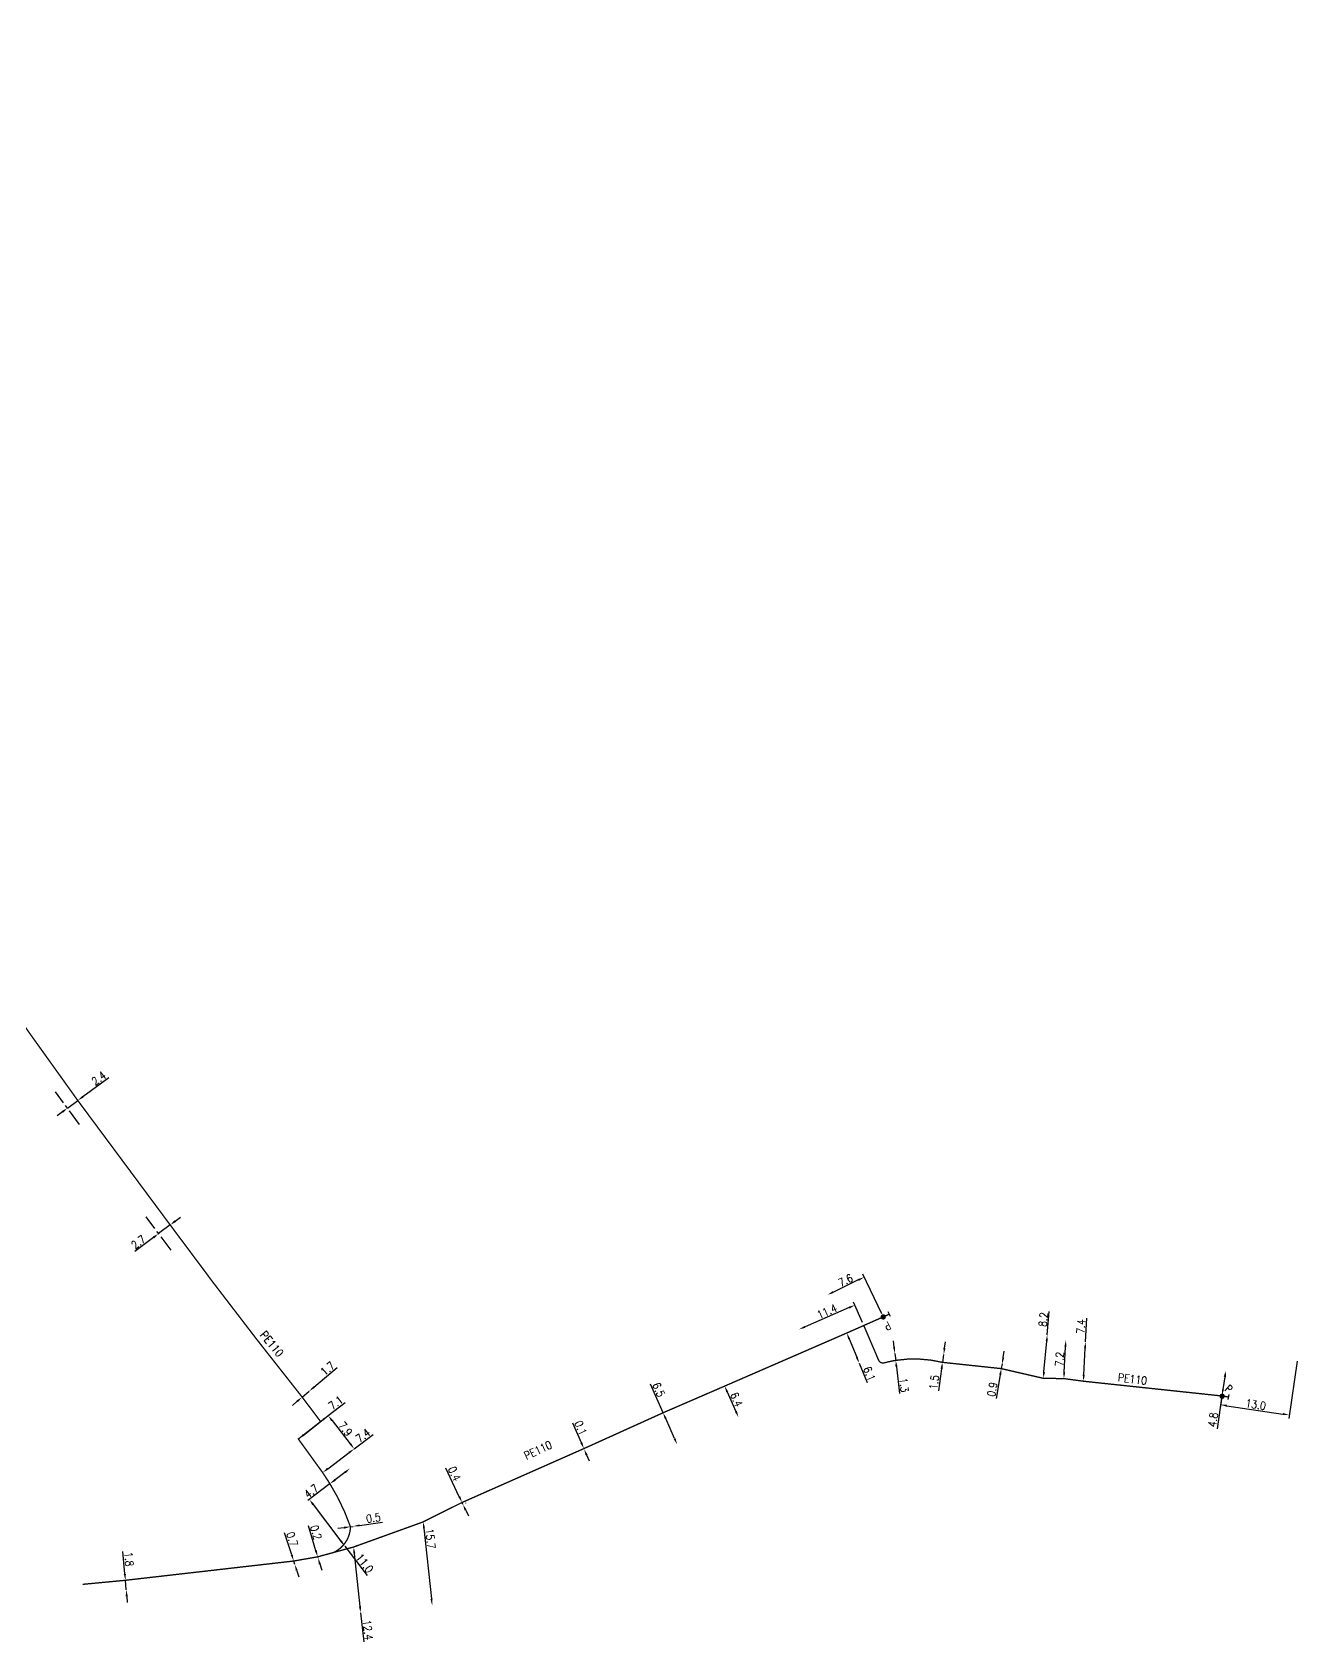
# Model space of a CAD drawing. Header units: millimetres. Extents: x 183000 to 183920, y 151989 to 153001.
# Drawn here: x 183638.7 to 183875.8, y 151989.2 to 152290.9 of the extents above; entities that cross this region are included whole.
import ezdxf
from ezdxf.enums import TextEntityAlignment as Align

# ---------------------------------------------------------------- set-up
doc = ezdxf.new("R2010")
doc.units = ezdxf.units.MM
doc.header["$MEASUREMENT"] = 0
doc.header["$PDMODE"] = 34
doc.linetypes.add('CENTER', pattern=[50.8, 31.75, -6.35, 6.35, -6.35])
doc.linetypes.add('L_100_PE', pattern=[14, 10, -1.5, 1, -1.5])
doc.layers.get('0').update_dxf_attribs({"linetype": 'CONTINUOUS'})
doc.layers.get('DEFPOINTS').update_dxf_attribs({"linetype": 'CONTINUOUS'})
for name, color, linetype in [('L_140', 3, 'CONTINUOUS'), ('L_300', 7, 'CONTINUOUS'), ('L_340', 7, 'CONTINUOUS')]:
    doc.layers.add(name, color=color, linetype=linetype)
doc.styles.add('G_ROMANS', font='ROMANS.SHX', dxfattribs={"width": 0.75})
doc.styles.get("Standard").update_dxf_attribs({"font": 'romans.shx', "width": 0.85})
doc.dimstyles.get("Standard").update_dxf_attribs({"dimtxt": 1.5, "dimasz": 1.2, "dimexe": 0.625, "dimexo": 0.625, "dimgap": 0.25, "dimtad": 1, "dimdec": 1, "dimzin": 0, "dimdsep": 46, "dimtxsty": 'Standard', "dimcen": -0.5, "dimadec": 0, "dimazin": 0, "dimtfac": 1, "dimtdec": 1, "dimtmove": 0, "dimatfit": 3, "dimfxl": 1, "dimtolj": 1, "dimtzin": 0, "dimarcsym": 0})

# ---------------------------------------------------------------- blocks, each defined once
blk = doc.blocks.new('L_300_12')
at = {"color": 0, "linetype": 'Continuous', "const_width": 0.497, "flags": 128}
blk.add_lwpolyline([(-0.25, 0, 1), (0.25, 0, 1)], format="xyb", close=True, dxfattribs=at)
at = {"color": 0, "linetype": 'Continuous', "style": 'G_ROMANS', "width": 0.75}
blk.add_text('P', height=1.5, dxfattribs=at).set_placement((0, 1.85), align=Align.MIDDLE)
at = {"color": 0, "linetype": 'Continuous', "style": 'G_ROMANS', "width": 0.75, "flags": 3}
for tag, p in [('DEF_LEG', (0, -5)), ('DEF_COUP', (0, -7.5)), ('DEF_TYPE', (0, -10))]:
    blk.add_attdef(tag, text='', height=1.2, dxfattribs=at).set_placement(p, align=Align.MIDDLE)
blk = doc.blocks.new('L_340_07')
at = {"color": 0, "linetype": 'Continuous', "const_width": 0.25, "flags": 128}
blk.add_lwpolyline([(0, 0), (1.25, 0)], dxfattribs=at)
at = {"color": 0, "linetype": 'Continuous', "flags": 128}
blk.add_lwpolyline([(1.25, -0.5), (1.25, 0.5)], dxfattribs=at)
at = {"color": 0, "linetype": 'Continuous', "width": 0.75, "flags": 3}
for tag, p in [('DEF_LEG', (0.72, -3.47)), ('DEF_COUP', (0.72, -5.97)), ('DEF_TYPE', (0.72, -8.47))]:
    blk.add_attdef(tag, text='', height=1.2, dxfattribs=at).set_placement(p, align=Align.MIDDLE)
blk = doc.blocks.new('*D54')
at = {"layer": 'DEFPOINTS', "color": 0, "linetype": 'Continuous'}
for p in [(183875.77, 152042.43), (183861.57, 152035.35), (183874.18, 152031.73)]:
    blk.add_point(p, dxfattribs=at)
at = {"layer": 'L_300', "color": 0, "linetype": 'Continuous', "lineweight": -2}
for p, q in [((183875.68, 152041.81), (183874.08, 152031.11)), ((183861.48, 152034.73), (183861.23, 152033.03)), ((183862.5, 152033.47), (183872.99, 152031.91))]:
    blk.add_line(p, q, dxfattribs=at)
at = {"layer": 'L_300', "color": 0, "linetype": 'Continuous'}
for points in [[(183862.53, 152033.67), (183862.47, 152033.28), (183861.32, 152033.65)], [(183873.02, 152032.11), (183872.96, 152031.71), (183874.18, 152031.73)]]:
    blk.add_solid(points, dxfattribs=at)
at = {"layer": 'L_300', "color": 0, "linetype": 'Continuous', "insert": (183867.89, 152033.68), "char_height": 1.5, "attachment_point": 5, "rotation": 351.514}
blk.add_mtext('\\A1;13.0', dxfattribs=at)
blk = doc.blocks.new('*D55')
at = {"layer": 'DEFPOINTS', "color": 0, "linetype": 'Continuous'}
for p in [(183862.28, 152040.1), (183862.28, 152040.1), (183861.57, 152035.35)]:
    blk.add_point(p, dxfattribs=at)
at = {"layer": 'L_300', "color": 0, "linetype": 'Continuous', "lineweight": -2}
for p, q in [((183862.1, 152038.91), (183861.75, 152036.54)), ((183861.57, 152035.35), (183860.64, 152029.12))]:
    blk.add_line(p, q, dxfattribs=at)
at = {"layer": 'L_300', "color": 0, "linetype": 'Continuous'}
for points in [[(183861.9, 152038.94), (183862.3, 152038.88), (183862.28, 152040.1)], [(183861.55, 152036.57), (183861.95, 152036.51), (183861.57, 152035.35)]]:
    blk.add_solid(points, dxfattribs=at)
at = {"layer": 'L_300', "color": 0, "linetype": 'Continuous', "insert": (183859.89, 152030.84), "char_height": 1.5, "attachment_point": 5, "rotation": 81.514}
blk.add_mtext('\\A1;4.8', dxfattribs=at)
blk = doc.blocks.new('*D56')
at = {"layer": 'DEFPOINTS', "color": 0, "linetype": 'Continuous'}
for p in [(183835.99, 152045.46), (183835.99, 152045.46), (183835.61, 152038.07)]:
    blk.add_point(p, dxfattribs=at)
at = {"layer": 'L_140', "color": 0, "linetype": 'Continuous', "lineweight": -2}
for p, q in [((183835.99, 152045.46), (183836.22, 152049.88)), ((183835.67, 152039.26), (183835.93, 152044.26))]:
    blk.add_line(p, q, dxfattribs=at)
at = {"layer": 'L_140', "color": 0, "linetype": 'Continuous'}
for points in [[(183835.73, 152044.27), (183836.13, 152044.25), (183835.99, 152045.46)], [(183835.47, 152039.27), (183835.87, 152039.25), (183835.61, 152038.07)]]:
    blk.add_solid(points, dxfattribs=at)
at = {"layer": 'L_140', "color": 0, "linetype": 'Continuous', "insert": (183835.14, 152048.32), "char_height": 1.5, "attachment_point": 5, "rotation": 87.0673}
blk.add_mtext('\\A1;7.4', dxfattribs=at)
blk = doc.blocks.new('*D58')
at = {"layer": 'DEFPOINTS', "color": 0, "linetype": 'Continuous'}
for p in [(183828.83, 152046.78), (183828.83, 152046.78), (183828.11, 152038.61)]:
    blk.add_point(p, dxfattribs=at)
at = {"layer": 'L_140', "color": 0, "linetype": 'Continuous', "lineweight": -2}
for p, q in [((183828.83, 152046.78), (183829.22, 152051.13)), ((183828.21, 152039.8), (183828.73, 152045.58))]:
    blk.add_line(p, q, dxfattribs=at)
at = {"layer": 'L_140', "color": 0, "linetype": 'Continuous'}
for points in [[(183828.53, 152045.6), (183828.93, 152045.56), (183828.83, 152046.78)], [(183828.02, 152039.82), (183828.41, 152039.79), (183828.11, 152038.61)]]:
    blk.add_solid(points, dxfattribs=at)
at = {"layer": 'L_140', "color": 0, "linetype": 'Continuous', "insert": (183828.08, 152049.64), "char_height": 1.5, "attachment_point": 5, "rotation": 84.9393}
blk.add_mtext('\\A1;8.2', dxfattribs=at)
blk = doc.blocks.new('*D59')
at = {"layer": 'DEFPOINTS', "color": 0, "linetype": 'Continuous'}
for p in [(183820.23, 152040.43), (183820.38, 152041.32), (183820.38, 152041.32)]:
    blk.add_point(p, dxfattribs=at)
at = {"layer": 'L_140', "color": 0, "linetype": 'Continuous', "lineweight": -2}
for p, q in [((183820.59, 152042.5), (183820.79, 152043.68)), ((183820.02, 152039.25), (183819.25, 152034.83)), ((183820.38, 152041.32), (183820.23, 152040.43)), ((183821, 152041.21), (183821, 152041.21))]:
    blk.add_line(p, q, dxfattribs=at)
at = {"layer": 'L_140', "color": 0, "linetype": 'Continuous'}
for points in [[(183820.39, 152042.53), (183820.78, 152042.46), (183820.38, 152041.32)], [(183819.82, 152039.28), (183820.22, 152039.21), (183820.23, 152040.43)]]:
    blk.add_solid(points, dxfattribs=at)
at = {"layer": 'L_140', "color": 0, "linetype": 'Continuous', "insert": (183818.53, 152036.54), "char_height": 1.5, "attachment_point": 5, "rotation": 80.1246}
blk.add_mtext('\\A1;0.9', dxfattribs=at)
blk = doc.blocks.new('*D60')
at = {"layer": 'DEFPOINTS', "color": 0, "linetype": 'Continuous'}
for p in [(183809.42, 152043.07), (183809.42, 152043.07), (183809.2, 152041.59)]:
    blk.add_point(p, dxfattribs=at)
at = {"layer": 'L_140', "color": 0, "linetype": 'Continuous', "lineweight": -2}
for p, q in [((183809.59, 152044.26), (183809.76, 152045.45)), ((183809.42, 152043.07), (183809.2, 152041.59)), ((183809.03, 152040.4), (183808.43, 152036.26))]:
    blk.add_line(p, q, dxfattribs=at)
at = {"layer": 'L_140', "color": 0, "linetype": 'Continuous'}
for points in [[(183809.39, 152044.29), (183809.79, 152044.23), (183809.42, 152043.07)], [(183808.83, 152040.43), (183809.23, 152040.37), (183809.2, 152041.59)]]:
    blk.add_solid(points, dxfattribs=at)
at = {"layer": 'L_140', "color": 0, "linetype": 'Continuous', "insert": (183807.65, 152037.88), "char_height": 1.5, "attachment_point": 5, "rotation": 81.766}
blk.add_mtext('\\A1;1.5', dxfattribs=at)
blk = doc.blocks.new('*D61')
at = {"layer": 'DEFPOINTS', "color": 0, "linetype": 'Continuous'}
for p in [(183800.28, 152043.27), (183800.28, 152043.27), (183800.44, 152041.98)]:
    blk.add_point(p, dxfattribs=at)
at = {"layer": 'L_140', "color": 0, "linetype": 'Continuous', "lineweight": -2}
for p, q in [((183800.14, 152044.46), (183800, 152045.66)), ((183800.28, 152043.27), (183800.44, 152041.98)), ((183800.58, 152040.79), (183801.17, 152035.76))]:
    blk.add_line(p, q, dxfattribs=at)
at = {"layer": 'L_140', "color": 0, "linetype": 'Continuous'}
for points in [[(183800.34, 152044.49), (183799.95, 152044.44), (183800.28, 152043.27)], [(183800.78, 152040.81), (183800.38, 152040.77), (183800.44, 152041.98)]]:
    blk.add_solid(points, dxfattribs=at)
at = {"layer": 'L_140', "color": 0, "linetype": 'Continuous', "insert": (183801.99, 152037.36), "char_height": 1.5, "attachment_point": 5, "rotation": 276.7229}
blk.add_mtext('\\A1;1.3', dxfattribs=at)
blk = doc.blocks.new('*D62')
at = {"layer": 'DEFPOINTS', "color": 0, "linetype": 'Continuous'}
for p in [(183791.27, 152047.1), (183793.61, 152041.46), (183793.61, 152041.46)]:
    blk.add_point(p, dxfattribs=at)
at = {"layer": 'L_140', "color": 0, "linetype": 'Continuous', "lineweight": -2}
for p, q in [((183791.73, 152045.99), (183793.15, 152042.57)), ((183793.61, 152041.46), (183795.12, 152037.82))]:
    blk.add_line(p, q, dxfattribs=at)
at = {"layer": 'L_140', "color": 0, "linetype": 'Continuous'}
for points in [[(183791.92, 152046.07), (183791.55, 152045.91), (183791.27, 152047.1)], [(183793.33, 152042.65), (183792.96, 152042.49), (183793.61, 152041.46)]]:
    blk.add_solid(points, dxfattribs=at)
at = {"layer": 'L_140', "color": 0, "linetype": 'Continuous', "insert": (183795.52, 152039.47), "char_height": 1.5, "attachment_point": 5, "rotation": 292.5026}
blk.add_mtext('\\A1;6.1', dxfattribs=at)
blk = doc.blocks.new('*D63')
at = {"layer": 'DEFPOINTS', "color": 0, "linetype": 'Continuous'}
for p in [(183782.35, 152047.79), (183782.35, 152047.79), (183794.46, 152048.52)]:
    blk.add_point(p, dxfattribs=at)
at = {"layer": 'L_140', "color": 0, "linetype": 'Continuous', "lineweight": -2}
for p, q in [((183791.7, 152051.86), (183783.45, 152048.27)), ((183794.21, 152049.1), (183792.55, 152052.91))]:
    blk.add_line(p, q, dxfattribs=at)
at = {"layer": 'L_140', "color": 0, "linetype": 'Continuous'}
for points in [[(183791.62, 152052.04), (183791.78, 152051.67), (183792.8, 152052.33)], [(183783.37, 152048.45), (183783.53, 152048.08), (183782.35, 152047.79)]]:
    blk.add_solid(points, dxfattribs=at)
at = {"layer": 'L_140', "color": 0, "linetype": 'Continuous', "insert": (183787.57, 152051.15), "char_height": 1.5, "attachment_point": 5, "rotation": 23.512}
blk.add_mtext('\\A1;11.4', dxfattribs=at)
blk = doc.blocks.new('*D64')
at = {"layer": 'DEFPOINTS', "color": 0, "linetype": 'Continuous'}
for p in [(183787.69, 152054.27), (183787.69, 152054.27), (183798.1, 152050.12)]:
    blk.add_point(p, dxfattribs=at)
at = {"layer": 'L_300', "color": 0, "linetype": 'Continuous', "lineweight": -2}
for p, q in [((183793.44, 152057.04), (183788.77, 152054.79)), ((183797.83, 152050.69), (183794.26, 152058.12))]:
    blk.add_line(p, q, dxfattribs=at)
at = {"layer": 'L_300', "color": 0, "linetype": 'Continuous'}
for points in [[(183793.36, 152057.22), (183793.53, 152056.86), (183794.53, 152057.56)], [(183788.68, 152054.97), (183788.85, 152054.61), (183787.69, 152054.27)]]:
    blk.add_solid(points, dxfattribs=at)
at = {"layer": 'L_300', "color": 0, "linetype": 'Continuous', "insert": (183791.04, 152056.99), "char_height": 1.5, "attachment_point": 5, "rotation": 25.6635}
blk.add_mtext('\\A1;7.6', dxfattribs=at)
blk = doc.blocks.new('*D65')
at = {"layer": 'DEFPOINTS', "color": 0, "linetype": 'Continuous'}
for p in [(183768.39, 152037.15), (183770.99, 152031.31), (183770.99, 152031.31)]:
    blk.add_point(p, dxfattribs=at)
at = {"layer": 'L_140', "color": 0, "linetype": 'Continuous', "lineweight": -2}
blk.add_line((183768.88, 152036.06), (183770.51, 152032.4), dxfattribs=at)
at = {"layer": 'L_140', "color": 0, "linetype": 'Continuous'}
for points in [[(183769.06, 152036.14), (183768.7, 152035.98), (183768.39, 152037.15)], [(183770.69, 152032.48), (183770.32, 152032.32), (183770.99, 152031.31)]]:
    blk.add_solid(points, dxfattribs=at)
at = {"layer": 'L_140', "color": 0, "linetype": 'Continuous', "insert": (183770.61, 152034.64), "char_height": 1.5, "attachment_point": 5, "rotation": 294.0129}
blk.add_mtext('\\A1;6.4', dxfattribs=at)
blk = doc.blocks.new('*D66')
at = {"layer": 'DEFPOINTS', "color": 0, "linetype": 'Continuous'}
for p in [(183756.87, 152032.16), (183759.5, 152026.22), (183759.5, 152026.22)]:
    blk.add_point(p, dxfattribs=at)
at = {"layer": 'L_140', "color": 0, "linetype": 'Continuous', "lineweight": -2}
for p, q in [((183756.87, 152032.16), (183754.51, 152037.5)), ((183759.01, 152027.31), (183757.35, 152031.06))]:
    blk.add_line(p, q, dxfattribs=at)
at = {"layer": 'L_140', "color": 0, "linetype": 'Continuous'}
for points in [[(183757.53, 152031.14), (183757.17, 152030.98), (183756.87, 152032.16)], [(183759.19, 152027.39), (183758.83, 152027.23), (183759.5, 152026.22)]]:
    blk.add_solid(points, dxfattribs=at)
at = {"layer": 'L_140', "color": 0, "linetype": 'Continuous', "insert": (183756.05, 152036.48), "char_height": 1.5, "attachment_point": 5, "rotation": 293.8604}
blk.add_mtext('\\A1;6.5', dxfattribs=at)
blk = doc.blocks.new('*D67')
at = {"layer": 'DEFPOINTS', "color": 0, "linetype": 'Continuous'}
for p in [(183742.02, 152025.44), (183742.06, 152025.35), (183742.06, 152025.35)]:
    blk.add_point(p, dxfattribs=at)
at = {"layer": 'L_140', "color": 0, "linetype": 'Continuous', "lineweight": -2}
for p, q in [((183741.55, 152026.55), (183739.97, 152030.23)), ((183742.06, 152025.35), (183742.02, 152025.44)), ((183742.53, 152024.25), (183743, 152023.14))]:
    blk.add_line(p, q, dxfattribs=at)
at = {"layer": 'L_140', "color": 0, "linetype": 'Continuous'}
for points in [[(183741.73, 152026.62), (183741.36, 152026.47), (183742.02, 152025.44)], [(183742.71, 152024.33), (183742.35, 152024.17), (183742.06, 152025.35)]]:
    blk.add_solid(points, dxfattribs=at)
at = {"layer": 'L_140', "color": 0, "linetype": 'Continuous', "insert": (183741.44, 152029.33), "char_height": 1.5, "attachment_point": 5, "rotation": 293.1721}
blk.add_mtext('\\A1;0.1', dxfattribs=at)
blk = doc.blocks.new('*D68')
at = {"layer": 'DEFPOINTS', "color": 0, "linetype": 'Continuous'}
for p in [(183719.17, 152015.33), (183719.34, 152014.97), (183719.37, 152014.98)]:
    blk.add_point(p, dxfattribs=at)
at = {"layer": 'L_140', "color": 0, "linetype": 'Continuous', "lineweight": -2}
for p, q in [((183718.69, 152016.43), (183716.19, 152021.77)), ((183719.37, 152014.98), (183719.2, 152015.35)), ((183719.73, 152015.6), (183719.76, 152015.61)), ((183719.9, 152015.23), (183719.93, 152015.25)), ((183719.88, 152013.9), (183720.38, 152012.81))]:
    blk.add_line(p, q, dxfattribs=at)
at = {"layer": 'L_140', "color": 0, "linetype": 'Continuous'}
for points in [[(183718.87, 152016.52), (183718.51, 152016.35), (183719.2, 152015.35)], [(183720.06, 152013.98), (183719.69, 152013.81), (183719.37, 152014.98)]]:
    blk.add_solid(points, dxfattribs=at)
at = {"layer": 'L_140', "color": 0, "linetype": 'Continuous', "insert": (183717.78, 152020.73), "char_height": 1.5, "attachment_point": 5, "rotation": 295.075}
blk.add_mtext('\\A1;0.4', dxfattribs=at)
blk = doc.blocks.new('*D69')
at = {"layer": 'DEFPOINTS', "color": 0, "linetype": 'Continuous'}
for p in [(183711.93, 152011.71), (183713.6, 151996.1), (183713.6, 151996.1)]:
    blk.add_point(p, dxfattribs=at)
at = {"layer": 'L_140', "color": 0, "linetype": 'Continuous', "lineweight": -2}
blk.add_line((183712.06, 152010.51), (183713.47, 151997.29), dxfattribs=at)
at = {"layer": 'L_140', "color": 0, "linetype": 'Continuous'}
for points in [[(183712.26, 152010.54), (183711.86, 152010.49), (183711.93, 152011.71)], [(183713.67, 151997.31), (183713.27, 151997.27), (183713.6, 151996.1)]]:
    blk.add_solid(points, dxfattribs=at)
at = {"layer": 'L_140', "color": 0, "linetype": 'Continuous', "insert": (183713.27, 152008.56), "char_height": 1.5, "attachment_point": 5, "rotation": 276.0972}
blk.add_mtext('\\A1;15.7', dxfattribs=at)
blk = doc.blocks.new('*D70')
at = {"layer": 'DEFPOINTS', "color": 0, "linetype": 'Continuous'}
for p in [(183698.89, 152007), (183700.2, 151994.67), (183700.2, 151994.67)]:
    blk.add_point(p, dxfattribs=at)
at = {"layer": 'L_140', "color": 0, "linetype": 'Continuous', "lineweight": -2}
for p, q in [((183699.01, 152005.8), (183700.08, 151995.86)), ((183699.51, 152007.06), (183699.51, 152007.06)), ((183700.2, 151994.67), (183700.78, 151989.23)), ((183700.83, 151994.73), (183700.83, 151994.73))]:
    blk.add_line(p, q, dxfattribs=at)
at = {"layer": 'L_140', "color": 0, "linetype": 'Continuous'}
for points in [[(183699.21, 152005.82), (183698.82, 152005.78), (183698.89, 152007)], [(183700.28, 151995.88), (183699.88, 151995.84), (183700.2, 151994.67)]]:
    blk.add_solid(points, dxfattribs=at)
at = {"layer": 'L_140', "color": 0, "linetype": 'Continuous', "insert": (183701.55, 151991.46), "char_height": 1.5, "attachment_point": 5, "rotation": 276.0971}
blk.add_mtext('\\A1;12.4', dxfattribs=at)
blk = doc.blocks.new('*D71')
at = {"layer": 'DEFPOINTS', "color": 0, "linetype": 'Continuous'}
for p in [(183692.16, 152005.16), (183692.22, 152004.97), (183692.22, 152004.97)]:
    blk.add_point(p, dxfattribs=at)
at = {"layer": 'L_140', "color": 0, "linetype": 'Continuous', "lineweight": -2}
for p, q in [((183691.81, 152006.31), (183690.41, 152010.96)), ((183692.22, 152004.97), (183692.16, 152005.16)), ((183692.56, 152003.82), (183692.91, 152002.67))]:
    blk.add_line(p, q, dxfattribs=at)
at = {"layer": 'L_140', "color": 0, "linetype": 'Continuous'}
for points in [[(183692, 152006.37), (183691.62, 152006.25), (183692.16, 152005.16)], [(183692.75, 152003.88), (183692.37, 152003.76), (183692.22, 152004.97)]]:
    blk.add_solid(points, dxfattribs=at)
at = {"layer": 'L_140', "color": 0, "linetype": 'Continuous', "insert": (183691.83, 152009.73), "char_height": 1.5, "attachment_point": 5, "rotation": 286.7407}
blk.add_mtext('\\A1;0.2', dxfattribs=at)
blk = doc.blocks.new('*D72')
at = {"layer": 'DEFPOINTS', "color": 0, "linetype": 'Continuous'}
for p in [(183687.66, 152004.37), (183687.88, 152003.7), (183687.88, 152003.7)]:
    blk.add_point(p, dxfattribs=at)
at = {"layer": 'L_140', "color": 0, "linetype": 'Continuous', "lineweight": -2}
for p, q in [((183687.29, 152005.51), (183685.94, 152009.67)), ((183687.88, 152003.7), (183687.66, 152004.37)), ((183688.25, 152002.56), (183688.62, 152001.42))]:
    blk.add_line(p, q, dxfattribs=at)
at = {"layer": 'L_140', "color": 0, "linetype": 'Continuous'}
for points in [[(183687.48, 152005.57), (183687.1, 152005.45), (183687.66, 152004.37)], [(183688.44, 152002.62), (183688.06, 152002.5), (183687.88, 152003.7)]]:
    blk.add_solid(points, dxfattribs=at)
at = {"layer": 'L_140', "color": 0, "linetype": 'Continuous', "insert": (183687.38, 152008.47), "char_height": 1.5, "attachment_point": 5, "rotation": 288.0336}
blk.add_mtext('\\A1;0.7', dxfattribs=at)
blk = doc.blocks.new('*D73')
at = {"layer": 'DEFPOINTS', "color": 0, "linetype": 'Continuous'}
for p in [(183656.13, 152000.76), (183656.28, 151998.97), (183656.28, 151998.97)]:
    blk.add_point(p, dxfattribs=at)
at = {"layer": 'L_140', "color": 0, "linetype": 'Continuous', "lineweight": -2}
for p, q in [((183656.03, 152001.96), (183655.67, 152006.13)), ((183656.28, 151998.97), (183656.13, 152000.76)), ((183656.39, 151997.77), (183656.49, 151996.58))]:
    blk.add_line(p, q, dxfattribs=at)
at = {"layer": 'L_140', "color": 0, "linetype": 'Continuous'}
for points in [[(183656.23, 152001.97), (183655.83, 152001.94), (183656.13, 152000.76)], [(183656.59, 151997.79), (183656.19, 151997.75), (183656.28, 151998.97)]]:
    blk.add_solid(points, dxfattribs=at)
at = {"layer": 'L_140', "color": 0, "linetype": 'Continuous', "insert": (183656.8, 152004.73), "char_height": 1.5, "attachment_point": 5, "rotation": 274.883}
blk.add_mtext('\\A1;1.8', dxfattribs=at)
blk = doc.blocks.new('*D74')
at = {"layer": 'DEFPOINTS', "color": 0, "linetype": 'Continuous'}
for p in [(183690.59, 152015.91), (183697.25, 152007.16), (183697.25, 152007.16)]:
    blk.add_point(p, dxfattribs=at)
at = {"layer": 'L_140', "color": 0, "linetype": 'Continuous', "lineweight": -2}
for p, q in [((183691.31, 152014.96), (183696.52, 152008.11)), ((183697.25, 152007.16), (183701.42, 152001.67))]:
    blk.add_line(p, q, dxfattribs=at)
at = {"layer": 'L_140', "color": 0, "linetype": 'Continuous'}
for points in [[(183691.47, 152015.08), (183691.15, 152014.83), (183690.59, 152015.91)], [(183696.68, 152008.23), (183696.36, 152007.99), (183697.25, 152007.16)]]:
    blk.add_solid(points, dxfattribs=at)
at = {"layer": 'L_140', "color": 0, "linetype": 'Continuous', "insert": (183700.94, 152003.95), "char_height": 1.5, "attachment_point": 5, "rotation": 307.2576}
blk.add_mtext('\\A1;11.0', dxfattribs=at)
blk = doc.blocks.new('*D75')
at = {"layer": 'DEFPOINTS', "color": 0, "linetype": 'Continuous'}
for p in [(183698.21, 152021.71), (183698.21, 152021.71), (183694.47, 152018.87)]:
    blk.add_point(p, dxfattribs=at)
at = {"layer": 'L_140', "color": 0, "linetype": 'Continuous', "lineweight": -2}
for p, q in [((183697.25, 152020.99), (183695.42, 152019.59)), ((183694.47, 152018.87), (183690.3, 152015.69))]:
    blk.add_line(p, q, dxfattribs=at)
at = {"layer": 'L_140', "color": 0, "linetype": 'Continuous'}
for points in [[(183697.13, 152021.15), (183697.38, 152020.83), (183698.21, 152021.71)], [(183695.3, 152019.75), (183695.55, 152019.43), (183694.47, 152018.87)]]:
    blk.add_solid(points, dxfattribs=at)
at = {"layer": 'L_140', "color": 0, "linetype": 'Continuous', "insert": (183690.96, 152017.45), "char_height": 1.5, "attachment_point": 5, "rotation": 37.2802}
blk.add_mtext('\\A1;4.7', dxfattribs=at)
blk = doc.blocks.new('*D76')
at = {"layer": 'DEFPOINTS', "color": 0, "linetype": 'Continuous'}
for p in [(183698.29, 152010.8), (183698.79, 152010.87), (183698.79, 152010.87)]:
    blk.add_point(p, dxfattribs=at)
at = {"layer": 'L_140', "color": 0, "linetype": 'Continuous', "lineweight": -2}
for p, q in [((183699.97, 152011.04), (183704.3, 152011.68)), ((183697.11, 152010.62), (183695.92, 152010.45)), ((183698.29, 152010.8), (183698.79, 152010.87))]:
    blk.add_line(p, q, dxfattribs=at)
at = {"layer": 'L_140', "color": 0, "linetype": 'Continuous'}
for points in [[(183697.08, 152010.82), (183697.13, 152010.43), (183698.29, 152010.8)], [(183699.95, 152011.24), (183700, 152010.85), (183698.79, 152010.87)]]:
    blk.add_solid(points, dxfattribs=at)
at = {"layer": 'L_140', "color": 0, "linetype": 'Continuous', "insert": (183702.59, 152012.44), "char_height": 1.5, "attachment_point": 5, "rotation": 8.3521}
blk.add_mtext('\\A1;0.5', dxfattribs=at)
blk = doc.blocks.new('*D77')
at = {"layer": 'DEFPOINTS', "color": 0, "linetype": 'Continuous'}
for p in [(183699, 152025.41), (183699, 152025.41), (183693.08, 152020.95)]:
    blk.add_point(p, dxfattribs=at)
at = {"layer": 'L_140', "color": 0, "linetype": 'Continuous', "lineweight": -2}
for p, q in [((183699, 152025.41), (183702.54, 152028.07)), ((183694.04, 152021.68), (183698.04, 152024.68))]:
    blk.add_line(p, q, dxfattribs=at)
at = {"layer": 'L_140', "color": 0, "linetype": 'Continuous'}
for points in [[(183697.92, 152024.84), (183698.16, 152024.52), (183699, 152025.41)], [(183693.92, 152021.84), (183694.16, 152021.52), (183693.08, 152020.95)]]:
    blk.add_solid(points, dxfattribs=at)
at = {"layer": 'L_140', "color": 0, "linetype": 'Continuous', "insert": (183700.64, 152027.9), "char_height": 1.5, "attachment_point": 5, "rotation": 36.9805}
blk.add_mtext('\\A1;7.4', dxfattribs=at)
blk = doc.blocks.new('*D78')
at = {"layer": 'DEFPOINTS', "color": 0, "linetype": 'Continuous'}
for p in [(183692.7, 152030.51), (183699, 152025.41), (183699, 152025.41)]:
    blk.add_point(p, dxfattribs=at)
at = {"layer": 'L_140', "color": 0, "linetype": 'Continuous', "lineweight": -2}
for p, q in [((183693.19, 152030.89), (183694.61, 152032.01)), ((183694.86, 152030.68), (183698.26, 152026.35)), ((183698.5, 152025.02), (183698.5, 152025.02))]:
    blk.add_line(p, q, dxfattribs=at)
at = {"layer": 'L_140', "color": 0, "linetype": 'Continuous'}
for points in [[(183695.02, 152030.8), (183694.7, 152030.55), (183694.12, 152031.62)], [(183698.41, 152026.47), (183698.1, 152026.23), (183699, 152025.41)]]:
    blk.add_solid(points, dxfattribs=at)
at = {"layer": 'L_140', "color": 0, "linetype": 'Continuous', "insert": (183697.35, 152029.13), "char_height": 1.5, "attachment_point": 5, "rotation": 308.0942}
blk.add_mtext('\\A1;7.9', dxfattribs=at)
blk = doc.blocks.new('*D79')
at = {"layer": 'DEFPOINTS', "color": 0, "linetype": 'Continuous'}
for p in [(183694.12, 152031.62), (183694.12, 152031.62), (183688.53, 152027.24)]:
    blk.add_point(p, dxfattribs=at)
at = {"layer": 'L_140', "color": 0, "linetype": 'Continuous', "lineweight": -2}
for p, q in [((183694.12, 152031.62), (183697.28, 152034.09)), ((183689.48, 152027.98), (183693.18, 152030.88))]:
    blk.add_line(p, q, dxfattribs=at)
at = {"layer": 'L_140', "color": 0, "linetype": 'Continuous'}
for points in [[(183693.05, 152031.04), (183693.3, 152030.72), (183694.12, 152031.62)], [(183689.35, 152028.14), (183689.6, 152027.82), (183688.53, 152027.24)]]:
    blk.add_solid(points, dxfattribs=at)
at = {"layer": 'L_140', "color": 0, "linetype": 'Continuous', "insert": (183695.55, 152034.02), "char_height": 1.5, "attachment_point": 5, "rotation": 38.0942}
blk.add_mtext('\\A1;7.1', dxfattribs=at)
blk = doc.blocks.new('*D80')
at = {"layer": 'DEFPOINTS', "color": 0, "linetype": 'Continuous'}
for p in [(183690.54, 152036.18), (183690.54, 152036.18), (183689.25, 152035.09)]:
    blk.add_point(p, dxfattribs=at)
at = {"layer": 'L_140', "color": 0, "linetype": 'Continuous', "lineweight": -2}
for p, q in [((183691.46, 152036.96), (183695.8, 152040.63)), ((183689.25, 152035.09), (183690.54, 152036.18)), ((183688.33, 152034.31), (183687.42, 152033.54))]:
    blk.add_line(p, q, dxfattribs=at)
at = {"layer": 'L_140', "color": 0, "linetype": 'Continuous'}
for points in [[(183691.33, 152037.11), (183691.59, 152036.81), (183690.54, 152036.18)], [(183688.2, 152034.46), (183688.46, 152034.16), (183689.25, 152035.09)]]:
    blk.add_solid(points, dxfattribs=at)
at = {"layer": 'L_140', "color": 0, "linetype": 'Continuous', "insert": (183694.01, 152040.43), "char_height": 1.5, "attachment_point": 5, "rotation": 40.2393}
blk.add_mtext('\\A1;1.7', dxfattribs=at)
blk = doc.blocks.new('*D339')
at = {"layer": 'DEFPOINTS', "color": 0, "linetype": 'Continuous'}
for p in [(183647.21, 152090.68), (183645.28, 152089.25), (183645.28, 152089.25)]:
    blk.add_point(p, dxfattribs=at)
at = {"layer": 'L_140', "color": 0, "linetype": 'Continuous', "lineweight": -2}
for p, q in [((183648.17, 152091.4), (183653.03, 152095)), ((183645.28, 152089.25), (183647.21, 152090.68)), ((183644.32, 152088.54), (183643.35, 152087.82))]:
    blk.add_line(p, q, dxfattribs=at)
at = {"layer": 'L_140', "color": 0, "linetype": 'Continuous'}
for points in [[(183648.05, 152091.56), (183648.29, 152091.24), (183647.21, 152090.68)], [(183644.2, 152088.7), (183644.44, 152088.38), (183645.28, 152089.25)]]:
    blk.add_solid(points, dxfattribs=at)
at = {"layer": 'L_140', "color": 0, "linetype": 'Continuous', "insert": (183651.14, 152094.84), "char_height": 1.5, "attachment_point": 5, "rotation": 36.5455}
blk.add_mtext('\\A1;2.4', dxfattribs=at)
blk = doc.blocks.new('*D340')
at = {"layer": 'DEFPOINTS', "color": 0, "linetype": 'Continuous'}
for p in [(183664.52, 152067.36), (183662.36, 152065.74), (183662.36, 152065.74)]:
    blk.add_point(p, dxfattribs=at)
at = {"layer": 'L_140', "color": 0, "linetype": 'Continuous', "lineweight": -2}
for p, q in [((183665.48, 152068.08), (183666.44, 152068.8)), ((183664.52, 152067.36), (183662.36, 152065.74)), ((183661.4, 152065.02), (183657.9, 152062.39))]:
    blk.add_line(p, q, dxfattribs=at)
at = {"layer": 'L_140', "color": 0, "linetype": 'Continuous'}
for points in [[(183665.36, 152068.24), (183665.6, 152067.92), (183664.52, 152067.36)], [(183661.28, 152065.18), (183661.52, 152064.86), (183662.36, 152065.74)]]:
    blk.add_solid(points, dxfattribs=at)
at = {"layer": 'L_140', "color": 0, "linetype": 'Continuous', "insert": (183658.57, 152064.15), "char_height": 1.5, "attachment_point": 5, "rotation": 36.9095}
blk.add_mtext('\\A1;2.7', dxfattribs=at)
blk = doc.blocks.new('*D546')
at = {"layer": 'DEFPOINTS', "color": 0, "linetype": 'Continuous'}
for p in [(183832.31, 152045.74), (183832.31, 152045.74), (183831.95, 152038.56)]:
    blk.add_point(p, dxfattribs=at)
at = {"layer": 'L_140', "color": 0, "linetype": 'Continuous', "lineweight": -2}
blk.add_line((183832.01, 152039.75), (183832.25, 152044.54), dxfattribs=at)
at = {"layer": 'L_140', "color": 0, "linetype": 'Continuous'}
for points in [[(183832.05, 152044.55), (183832.45, 152044.53), (183832.31, 152045.74)], [(183831.81, 152039.76), (183832.21, 152039.74), (183831.95, 152038.56)]]:
    blk.add_solid(points, dxfattribs=at)
at = {"layer": 'L_140', "color": 0, "linetype": 'Continuous', "insert": (183831.13, 152042.2), "char_height": 1.5, "attachment_point": 5, "rotation": 87.0673}
blk.add_mtext('\\A1;7.2', dxfattribs=at)

msp = doc.modelspace()

# ---------------------------------------------------------------- linework, layer by layer
at = {"layer": 'L_140', "linetype": 'L_100_PE', "const_width": 0.25, "flags": 128}
msp.add_lwpolyline([(183451.17, 152290.77), (183451.17, 152290.77), (183455.9, 152285.27), (183470.96, 152266.83, 0.198227), (183480.44, 152261.63, 0.095363), (183494.74, 152264.53, -0.011812), (183503.3, 152267.27, -0.280284), (183522.13, 152260.16, -0.015765), (183536.98, 152244.57), (183546.65, 152233.85), (183584.84, 152187.25, -0.038283), (183605.37, 152154.76, 0.014886), (183612.94, 152141.73, -0.015115), (183621.25, 152127.66, 0.006933), (183647.21, 152090.68), (183664.52, 152067.36, 0.009681), (183689.25, 152035.09), (183692.7, 152030.51), (183688.53, 152027.24), (183693.08, 152020.95), (183694.41, 152018.92, -0.054467), (183698.29, 152010.8, -0.296333), (183694.92, 152005.87)], format="xyb", dxfattribs=at)
at = {"layer": 'L_140', "color": 7, "linetype": 'CENTER', "ltscale": 0.1, "flags": 128}
for points in [[(183647.55, 152086.19), (183643.01, 152092.31)], [(183664.72, 152062.6), (183660, 152068.88)]]:
    msp.add_lwpolyline(points, dxfattribs=at)
at = {"layer": 'L_140', "linetype": 'L_100_PE', "const_width": 0.25, "flags": 128}
msp.add_lwpolyline([(183798.1, 152050.12), (183791.27, 152047.1), (183768.39, 152037.15), (183756.87, 152032.16), (183742.02, 152025.44), (183719.17, 152015.33), (183711.93, 152011.71), (183698.89, 152007), (183692.16, 152005.16), (183687.66, 152004.37), (183656.13, 152000.76), (183648.11, 152000)], dxfattribs=at)
at = {"layer": 'L_140', "linetype": 'L_100_PE', "flags": 128}
msp.add_lwpolyline([(183794.46, 152048.52, 0.25, 0.25, 0), (183797.24, 152042.01, 0.25, 0.25, 0.359749), (183798.24, 152041.5, 0.25, 0.25, -0.020702), (183800.44, 152041.98, 0.25, 0.25, -0.098031), (183809.18, 152041.61, 0.25, 0.25, 0), (183820.23, 152040.43, 0.25, 0.25, 0), (183828.11, 152038.61, 0.25, 0.25, 0), (183831.95, 152038.56, 0.25, 0.25, 0), (183835.61, 152038.07, 0.25, 0.25, 0), (183861.41, 152035.32, 0, 0, 0)], format="xyseb", dxfattribs=at)

# ---------------------------------------------------------------- block references
at = {"layer": 'L_300'}
for p, rotation in [((183798.1, 152050.12), 205.6009687441436), ((183861.6, 152035.26), 317.844235755103)]:
    msp.add_blockref('L_300_12', p, dxfattribs=dict(at, rotation=rotation))
at = {"layer": 'L_340'}
for p, rotation in [((183798.1, 152050.12), 24.05523674872657), ((183861.57, 152035.32), 350.1279892367278)]:
    msp.add_blockref('L_340_07', p, dxfattribs=dict(at, rotation=rotation))

# ---------------------------------------------------------------- texts
at = {"layer": 'L_140', "linetype": 'Continuous', "width": 0.85}
msp.add_text('PE110', height=1.5, rotation=309.3304, dxfattribs=at).set_placement((183681.25, 152046.7))
for rotation, p in [(352.8549, (183844.8, 152038.48)), (25.2564, (183733.42, 152025.14))]:
    msp.add_text('PE110', height=1.5, rotation=rotation, dxfattribs=at).set_placement(p, align=Align.MIDDLE_CENTER)

# ---------------------------------------------------------------- dimensions: what is measured, and where the dimension line sits
at = {"layer": 'L_140', "linetype": 'Continuous'}
for base, p1, p2, angle, picture, middle in [((183645.28, 152089.25), (183647.21, 152090.68), (183645.28, 152089.25), 36.5455, '*D339', (183651.73, 152094.04)), ((183662.36, 152065.74), (183664.52, 152067.36), (183662.36, 152065.74), 36.9095, '*D340', (183659.17, 152063.35)), ((183782.35, 152047.79), (183794.46, 152048.52), (183782.35, 152047.79), 23.512, '*D63', (183787.97, 152050.23)), ((183828.83, 152046.78), (183828.11, 152038.61), (183828.83, 152046.78), 264.9393, '*D58', (183829.08, 152049.55)), ((183835.99, 152045.46), (183835.61, 152038.07), (183835.99, 152045.46), 267.0673, '*D56', (183836.14, 152048.27)), ((183793.61, 152041.46), (183791.27, 152047.1), (183793.61, 152041.46), 112.5026, '*D62', (183794.59, 152039.09)), ((183800.28, 152043.27), (183800.44, 152041.98), (183800.28, 152043.27), 276.7229, '*D61', (183800.99, 152037.24)), ((183809.42, 152043.07), (183809.2, 152041.59), (183809.42, 152043.07), 261.766, '*D60', (183808.64, 152037.74)), ((183832.31, 152045.74), (183831.95, 152038.56), (183832.31, 152045.74), 87.0673, '*D546', (183832.13, 152042.15)), ((183690.54, 152036.18), (183689.25, 152035.09), (183690.54, 152036.18), 220.2393, '*D80', (183694.66, 152039.67)), ((183820.38, 152041.32), (183820.23, 152040.43), (183820.38, 152041.32), 260.1246, '*D59', (183819.52, 152036.37)), ((183694.12, 152031.62), (183688.53, 152027.24), (183694.12, 152031.62), 218.0942, '*D79', (183696.17, 152033.23)), ((183759.5, 152026.22), (183756.87, 152032.16), (183759.5, 152026.22), 113.8604, '*D66', (183755.13, 152036.07)), ((183770.99, 152031.31), (183768.39, 152037.15), (183770.99, 152031.31), 114.0129, '*D65', (183769.69, 152034.23)), ((183699, 152025.41), (183692.7, 152030.51), (183699, 152025.41), 128.0942, '*D78', (183696.56, 152028.51)), ((183742.06, 152025.35), (183742.02, 152025.44), (183742.06, 152025.35), 113.1721, '*D67', (183740.52, 152028.94)), ((183699, 152025.41), (183693.08, 152020.95), (183699, 152025.41), 216.9805, '*D77', (183701.25, 152027.1)), ((183698.21, 152021.71), (183694.47, 152018.87), (183698.21, 152021.71), 217.2802, '*D75', (183691.56, 152016.65)), ((183719.37, 152014.98), (183719.17, 152015.33), (183719.34, 152014.97), 115.075, '*D68', (183716.88, 152020.31)), ((183697.25, 152007.16), (183690.59, 152015.91), (183697.25, 152007.16), 127.2576, '*D74', (183700.15, 152003.34)), ((183698.79, 152010.87), (183698.29, 152010.8), (183698.79, 152010.87), 188.3521, '*D76', (183702.73, 152011.45)), ((183713.6, 151996.1), (183711.93, 152011.71), (183713.6, 151996.1), 96.0972, '*D69', (183712.28, 152008.46)), ((183687.88, 152003.7), (183687.66, 152004.37), (183687.88, 152003.7), 108.0336, '*D72', (183686.43, 152008.16)), ((183692.22, 152004.97), (183692.16, 152005.16), (183692.22, 152004.97), 106.7407, '*D71', (183690.87, 152009.44)), ((183656.28, 151998.97), (183656.13, 152000.76), (183656.28, 151998.97), 94.883, '*D73', (183655.8, 152004.64)), ((183700.2, 151994.67), (183698.89, 152007), (183700.2, 151994.67), 96.0971, '*D70', (183700.56, 151991.35))]:
    dim = msp.add_linear_dim(base=base, p1=p1, p2=p2, angle=angle, dimstyle='Standard', dxfattribs=at)
    dim.commit()
    dim.dimension.update_dxf_attribs({"geometry": picture, "text_midpoint": middle, "dimtype": 160})
at = {"layer": 'L_300', "linetype": 'Continuous'}
for base, p1, p2, angle, picture, middle in [((183787.69, 152054.27), (183798.1, 152050.12), (183787.69, 152054.27), 25.6635, '*D64', (183791.47, 152056.09)), ((183874.18, 152031.73), (183861.57, 152035.35), (183875.77, 152042.43), 171.514, '*D54', (183867.75, 152032.69)), ((183862.28, 152040.1), (183861.57, 152035.35), (183862.28, 152040.1), 261.514, '*D55', (183860.88, 152030.69))]:
    dim = msp.add_linear_dim(base=base, p1=p1, p2=p2, angle=angle, dimstyle='Standard', dxfattribs=at)
    dim.commit()
    dim.dimension.update_dxf_attribs({"geometry": picture, "text_midpoint": middle, "dimtype": 160})

doc.saveas('drawing.dxf')
